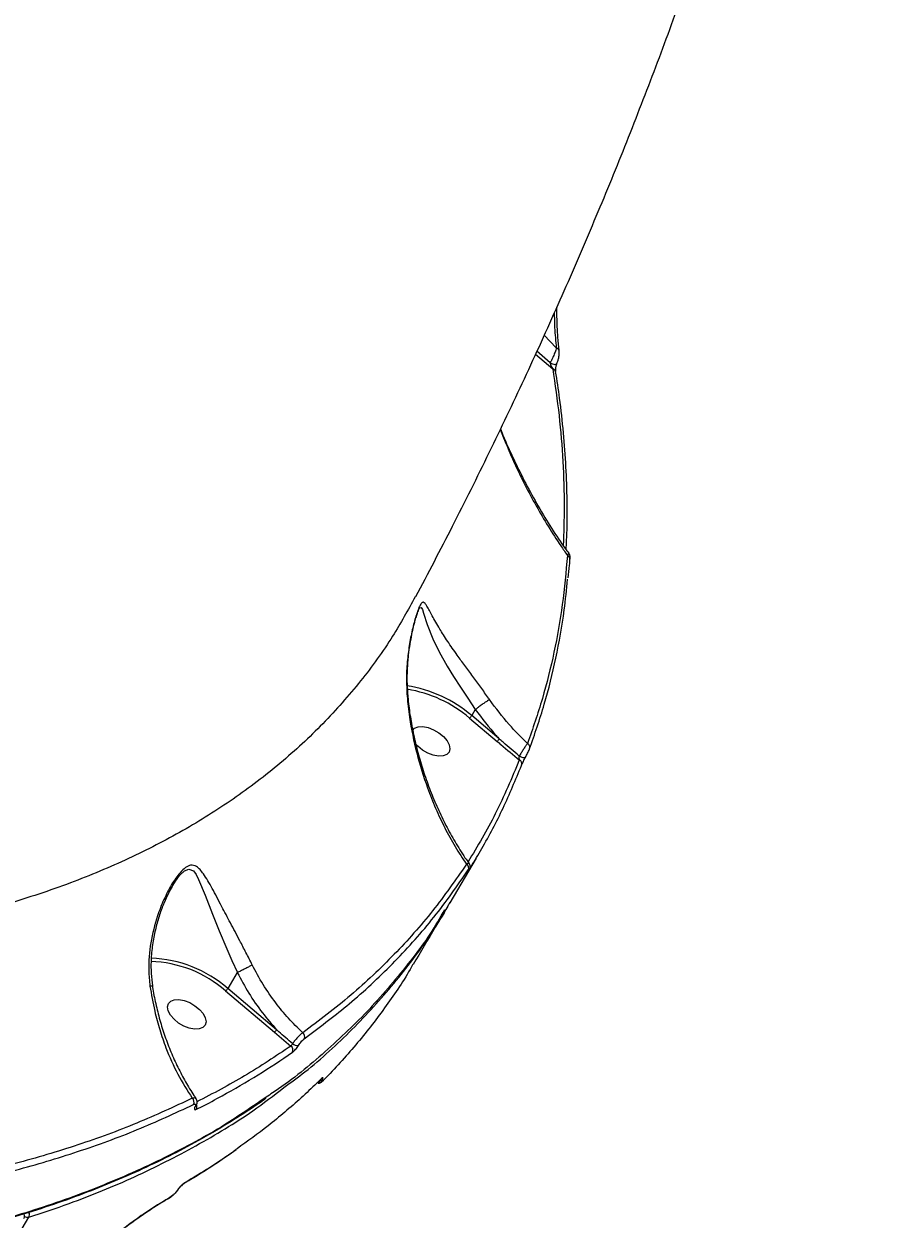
# Model space of a CAD drawing. Header units: millimetres. Extents: x -6028 to 5958, y -6064 to 4137.
# Drawn here: x 2177 to 2359.5, y -1799.5 to -1547.2 of the extents above; entities that cross this region are included whole.
import ezdxf

# ---------------------------------------------------------------- set-up
doc = ezdxf.new("R2010")
doc.units = ezdxf.units.MM
for name, color, linetype in [('DIKOM_ОБЪЕКТ', 7, 'Continuous'), ('DIKOM_РАЗМЕР_ЗОНА', 7, 'Continuous'), ('DIKOM_РАЗМЕР_ОБЪЕКТА', 7, 'Continuous')]:
    doc.layers.add(name, color=color, linetype=linetype)
doc.styles.add('style1', font='arial.ttf', dxfattribs={"width": 0.8})
doc.dimstyles.new('1-50', dxfattribs={"dimtxt": 300, "dimasz": 200, "dimexe": 100, "dimexo": 0, "dimgap": 100, "dimtad": 1, "dimtxsty": 'style1', "dimcen": 200, "dimclrd": 7, "dimclre": 7, "dimclrt": 7, "dimadec": 1, "dimazin": 2, "dimtfac": 1, "dimtmove": 0, "dimatfit": 2, "dimfxl": 0, "dimlwd": 25, "dimlwe": 18, "dimarcsym": 0})

# ---------------------------------------------------------------- blocks, each defined once
blk = doc.blocks.new('*D9')
at = {"layer": 'Defpoints', "color": 0, "transparency": 16777216}
for p in [(-6027.56, 1459.58), (4556.58, 1382.7), (4556.58, -5964.37)]:
    blk.add_point(p, dxfattribs=at)
at = {"layer": 'DIKOM_РАЗМЕР_ЗОНА', "color": 7, "lineweight": 18, "transparency": 16777216}
for p, q in [((-6027.56, 1459.58), (-6027.56, -6064.37)), ((4556.58, 1382.7), (4556.58, -6064.37))]:
    blk.add_line(p, q, dxfattribs=at)
at = {"layer": 'DIKOM_РАЗМЕР_ЗОНА', "color": 7, "lineweight": 25, "transparency": 16777216}
blk.add_line((-5827.56, -5964.37), (4356.58, -5964.37), dxfattribs=at)
at = {"layer": 'DIKOM_РАЗМЕР_ЗОНА', "color": 7, "transparency": 16777216}
for points in [[(-5827.56, -5931.03), (-5827.56, -5997.7), (-6027.56, -5964.37)], [(4356.58, -5931.03), (4356.58, -5997.7), (4556.58, -5964.37)]]:
    blk.add_solid(points, dxfattribs=at)
at = {"layer": 'DIKOM_РАЗМЕР_ЗОНА', "color": 7, "transparency": 16777216, "insert": (157.08, -5711.2), "char_height": 300, "attachment_point": 5, "style": 'style1'}
blk.add_mtext('10600', dxfattribs=at)
blk = doc.blocks.new('*D10')
at = {"layer": 'Defpoints', "color": 0, "transparency": 16777216}
for p in [(1555.59, 4137.49), (5858.35, 4137.49), (1555.59, -4898.38)]:
    blk.add_point(p, dxfattribs=at)
at = {"layer": 'DIKOM_РАЗМЕР_ЗОНА', "color": 7, "lineweight": 18, "transparency": 16777216}
for p, q in [((1555.59, 4137.49), (5958.35, 4137.49)), ((1555.59, -4898.38), (5958.35, -4898.38))]:
    blk.add_line(p, q, dxfattribs=at)
at = {"layer": 'DIKOM_РАЗМЕР_ЗОНА', "color": 7, "lineweight": 25, "transparency": 16777216}
blk.add_line((5858.35, -4698.38), (5858.35, 3937.49), dxfattribs=at)
at = {"layer": 'DIKOM_РАЗМЕР_ЗОНА', "color": 7, "transparency": 16777216}
for points in [[(5825.01, 3937.49), (5891.68, 3937.49), (5858.35, 4137.49)], [(5825.01, -4698.38), (5891.68, -4698.38), (5858.35, -4898.38)]]:
    blk.add_solid(points, dxfattribs=at)
at = {"layer": 'DIKOM_РАЗМЕР_ЗОНА', "color": 7, "transparency": 16777216, "insert": (5605.17, 52.12), "char_height": 300, "attachment_point": 5, "rotation": 90, "style": 'style1'}
blk.add_mtext('9050', dxfattribs=at)
blk = doc.blocks.new('*D11')
at = {"layer": 'Defpoints', "color": 0, "transparency": 16777216}
for p in [(259.43, 2965.58), (1920.55, -3002.33), (4022.59, -3002.33)]:
    blk.add_point(p, dxfattribs=at)
at = {"layer": 'DIKOM_РАЗМЕР_ОБЪЕКТА', "color": 7, "lineweight": 18, "transparency": 16777216}
for p, q in [((259.43, 2965.58), (4122.59, 2965.58)), ((1920.55, -3002.33), (4122.59, -3002.33))]:
    blk.add_line(p, q, dxfattribs=at)
at = {"layer": 'DIKOM_РАЗМЕР_ОБЪЕКТА', "color": 7, "lineweight": 25, "transparency": 16777216}
blk.add_line((4022.59, 2765.58), (4022.59, -2802.33), dxfattribs=at)
at = {"layer": 'DIKOM_РАЗМЕР_ОБЪЕКТА', "color": 7, "transparency": 16777216}
for points in [[(3989.25, 2765.58), (4055.92, 2765.58), (4022.59, 2965.58)], [(3989.25, -2802.33), (4055.92, -2802.33), (4022.59, -3002.33)]]:
    blk.add_solid(points, dxfattribs=at)
at = {"layer": 'DIKOM_РАЗМЕР_ОБЪЕКТА', "color": 7, "transparency": 16777216, "insert": (3769.41, -24.42), "char_height": 300, "attachment_point": 5, "rotation": 90, "style": 'style1'}
blk.add_mtext('6000', dxfattribs=at)
blk = doc.blocks.new('*D12')
at = {"layer": 'Defpoints', "color": 0, "transparency": 16777216}
for p in [(3056.58, 1987.9), (-4027.97, 676.5), (3056.58, -3714.77)]:
    blk.add_point(p, dxfattribs=at)
at = {"layer": 'DIKOM_РАЗМЕР_ОБЪЕКТА', "color": 7, "lineweight": 18, "transparency": 16777216}
for p, q in [((3056.58, 1987.9), (3056.58, -3814.77)), ((-4027.97, 676.5), (-4027.97, -3814.77))]:
    blk.add_line(p, q, dxfattribs=at)
at = {"layer": 'DIKOM_РАЗМЕР_ОБЪЕКТА', "color": 7, "lineweight": 25, "transparency": 16777216}
blk.add_line((-3827.97, -3714.77), (2856.58, -3714.77), dxfattribs=at)
at = {"layer": 'DIKOM_РАЗМЕР_ОБЪЕКТА', "color": 7, "transparency": 16777216}
for points in [[(-3827.97, -3681.44), (-3827.97, -3748.11), (-4027.97, -3714.77)], [(2856.58, -3681.44), (2856.58, -3748.11), (3056.58, -3714.77)]]:
    blk.add_solid(points, dxfattribs=at)
at = {"layer": 'DIKOM_РАЗМЕР_ОБЪЕКТА', "color": 7, "transparency": 16777216, "insert": (20, -3461.6), "char_height": 300, "attachment_point": 5, "style": 'style1'}
blk.add_mtext('7100', dxfattribs=at)

msp = doc.modelspace()

# ---------------------------------------------------------------- linework, layer by layer
at = {"layer": 'DIKOM_ОБЪЕКТ', "color": 7, "linetype": 'Continuous', "lineweight": 15}
for p, q in [((2289.43, -1615.592), (2286.847, -1612.872)), ((2285.009, -1616.912), (2288.685, -1619.994)), ((2288.144, -1618.71), (2285.305, -1616.261)), ((2260.445, -1670.68), (2260.487, -1670.603)), ((2272.327, -1691.925), (2271.563, -1693.203)), ((2272.33, -1691.922), (2272.327, -1691.925)), ((2271.09, -1693.714), (2276.923, -1698.641)), ((2277.395, -1698.13), (2271.563, -1693.203)), ((2272.496, -1723.269), (2266.962, -1732.706)), ((2222.088, -1747.439), (2220.067, -1750.819)), ((2230.391, -1759.539), (2220.067, -1750.819)), ((2219.595, -1751.33), (2229.919, -1760.05)), ((2229.919, -1760.05), (2233.39, -1762.955)), ((2236.226, -1761.427), (2237.393, -1760.514)), ((2239.545, -1770.248), (2239.579, -1770.25)), ((2213.319, -1775.631), (2213.328, -1775.615)), ((2209.502, -1793.304), (2209.593, -1793.233)), ((2207.585, -1795.175), (2207.516, -1795.21)), ((2208.112, -1794.745), (2207.823, -1794.934)), ((2207.973, -1794.92), (2207.961, -1794.93))]:
    msp.add_line(p, q, dxfattribs=at)
at = {"layer": 'DIKOM_ОБЪЕКТ', "color": 7, "linetype": 'Continuous', "lineweight": 15, "flags": 128}
for points in [[(2289.943, -1616.088), (2289.945, -1616.101), (2289.952, -1616.148)], [(2288.144, -1618.71), (2288.388, -1618.847), (2288.649, -1618.956), (2288.905, -1619.028), (2289.135, -1619.058), (2289.322, -1619.043), (2289.45, -1618.985), (2289.498, -1618.922)], [(2292.299, -1660.19), (2292.3, -1660.173), (2292.301, -1660.143)], [(2260.487, -1670.603), (2260.585, -1670.424), (2260.914, -1670.368), (2261.15, -1670.819), (2261.384, -1671.555), (2262.146, -1673.95), (2263.339, -1677.001), (2264.664, -1679.737), (2266.364, -1682.776), (2267.697, -1684.942), (2269.177, -1687.222), (2270.733, -1689.545), (2272.329, -1691.921), (2272.33, -1691.922), (2272.33, -1691.922)], [(2259.051, -1696.345), (2259.516, -1695.871), (2260.283, -1695.577), (2261.263, -1695.532), (2262.376, -1695.74), (2263.533, -1696.184), (2264.64, -1696.828), (2265.607, -1697.62), (2266.356, -1698.496), (2266.826, -1699.385), (2266.979, -1700.214), (2266.802, -1700.917), (2266.311, -1701.437), (2265.544, -1701.731), (2264.564, -1701.776), (2263.451, -1701.568), (2262.294, -1701.125), (2261.187, -1700.48), (2260.22, -1699.688), (2259.708, -1699.129)], [(2282.917, -1702.006), (2282.862, -1702.085), (2282.758, -1702.132), (2282.611, -1702.145), (2282.43, -1702.122), (2282.225, -1702.067), (2282.009, -1701.98), (2281.794, -1701.868), (2281.593, -1701.738)], [(2208.488, -1729.035), (2209.054, -1728.122), (2209.896, -1726.99), (2210.923, -1725.982), (2211.833, -1725.589), (2212.816, -1725.995), (2213.408, -1726.776), (2213.929, -1727.789), (2215.294, -1731.123), (2216.824, -1735.123), (2218.25, -1738.623), (2219.873, -1742.414), (2220.964, -1744.886), (2222.092, -1747.433), (2222.092, -1747.435), (2222.092, -1747.435)], [(2207.506, -1755.539), (2207.353, -1754.71), (2207.529, -1754.007), (2208.021, -1753.487), (2208.788, -1753.193), (2209.767, -1753.148), (2210.881, -1753.356), (2212.038, -1753.8), (2213.145, -1754.444), (2214.112, -1755.236), (2214.86, -1756.112), (2215.33, -1757), (2215.483, -1757.83), (2215.307, -1758.533), (2214.815, -1759.053), (2214.049, -1759.347), (2213.069, -1759.392), (2211.955, -1759.184), (2210.798, -1758.74), (2209.691, -1758.096), (2208.724, -1757.304), (2207.976, -1756.428), (2207.506, -1755.539)], [(2208.112, -1794.745), (2208.031, -1794.866), (2207.973, -1794.92)], [(2041.296, -2037.735), (2046.648, -2028.072), (2053.828, -2015.148), (2061.005, -2002.274), (2068.175, -1989.458), (2075.333, -1976.71), (2082.473, -1964.038), (2089.593, -1951.45), (2096.686, -1938.953), (2103.748, -1926.558), (2110.774, -1914.27), (2117.761, -1902.099), (2124.702, -1890.053), (2131.595, -1878.139), (2138.433, -1866.366), (2145.214, -1854.74), (2151.932, -1843.27), (2158.583, -1831.963), (2165.162, -1820.826), (2171.665, -1809.867), (2178.089, -1799.093)]]:
    msp.add_lwpolyline(points, dxfattribs=at)
at = {"layer": 'DIKOM_ОБЪЕКТ', "color": 7, "linetype": 'Continuous', "lineweight": 15}
for centre, radius, start, end in [((2289.26, -1616.282), 0.71, 15.81151, 76.10327), ((2288.527, -1620.711), 0.734, 13.39733, 77.59171), ((2291.477, -1660.177), 0.825, 2.36249, 69.22448), ((2253.917, -1713.625), 26.989, 49.17153, 81.53821), ((2253.753, -1714.003), 26.687, 49.48385, 80.93505), ((2270.132, -1692.354), 1.664, 305.18789, 329.3286), ((2275.964, -1697.281), 1.664, 305.18789, 329.3286), ((2282.992, -1699.861), 0.862, 334.86649, 65.26829), ((2281.276, -1703.379), 0.875, 335.0815, 67.34856), ((2269.995, -1725.398), 0.937, 335.23976, 60.48397), ((2203.242, -1769.773), 24.649, 48.4368, 88.64006), ((2203.096, -1770.081), 25.672, 48.61744, 88.2184), ((2218.636, -1749.97), 1.664, 305.18789, 329.3286), ((2228.96, -1758.691), 1.664, 305.18789, 329.3286), ((2235.262, -1760.977), 1.064, 334.96662, 51.88261), ((2232.756, -1763.824), 1.074, 335.01935, 53.89152), ((2234.771, -1761.465), 1.407, 224.47487, 278.45914), ((2239.59, -1769.606), 0.644, 268.99647, 314.30274), ((2211.821, -1774.819), 1.132, 334.49201, 47.19763), ((2212.916, -1775.414), 0.459, 300.63674, 331.69927), ((2212.516, -1775.836), 1.057, 333.08583, 27.94614), ((2210.494, -1791.442), 0.661, 299.34464, 330.18915), ((2207.247, -1794.606), 0.663, 300.66398, 330.30336), ((2176.179, -1798.823), 1, 329.13616, 24.99982), ((2177.863, -1797.874), 1.241, 236.39625, 280.5143), ((2177.069, -1798.563), 1.149, 332.51805, 25.30798)]:
    msp.add_arc(centre, radius, start, end, dxfattribs=at)
for points, knots in [([(2363.967, -1323.464), (2363.601, -1327.631), (2362.766, -1337.127), (2361.091, -1351.941), (2359.008, -1367.918), (2356.599, -1383.905), (2353.877, -1399.899), (2350.838, -1415.896), (2347.483, -1431.892), (2343.812, -1447.883), (2339.825, -1463.864), (2335.522, -1479.831), (2330.903, -1495.78), (2325.969, -1511.707), (2320.72, -1527.608), (2315.158, -1543.476), (2309.281, -1559.309), (2303.093, -1575.101), (2296.593, -1590.848), (2289.783, -1606.544), (2282.666, -1622.186), (2275.235, -1637.765), (2267.612, -1653.108), (2262.318, -1663.199), (2259.714, -1668.161)], [0, 0, 0, 0, 0.0350079, 0.0797664, 0.1246396, 0.1696313, 0.2147444, 0.2599818, 0.3053464, 0.3508405, 0.3964659, 0.4422239, 0.4881156, 0.5341422, 0.5803036, 0.6265995, 0.6730294, 0.7195925, 0.766287, 0.8131107, 0.860062, 0.9071377, 0.9543347, 1, 1, 1, 1]), ([(2289.474, -1606.972), (2289.479, -1607.861), (2289.492, -1609.858), (2289.642, -1612.736), (2289.799, -1614.891), (2289.936, -1615.934), (2289.955, -1616.087)], [0, 0, 0, 0, 0.269875, 0.6060915, 0.9425048, 1, 1, 1, 1]), ([(2288.994, -1608.156), (2289.012, -1609.204), (2289.058, -1611.87), (2289.289, -1614.186), (2289.43, -1615.592)], [0, 0, 0, 0, 0.392809, 1, 1, 1, 1]), ([(2289.43, -1615.592), (2289.352, -1615.877), (2289.208, -1616.4), (2288.841, -1617.306), (2288.484, -1618.083), (2288.26, -1618.497), (2288.144, -1618.71)], [0, 0, 0, 0, 0.3312307, 0.6077851, 0.798301, 1, 1, 1, 1]), ([(2289.932, -1616.15), (2289.952, -1616.313), (2290, -1616.721), (2289.953, -1617.344), (2289.846, -1617.794), (2289.811, -1617.945)], [0, 0, 0, 0, 0.3071108, 0.7681265, 1, 1, 1, 1]), ([(2288.144, -1618.71), (2288.141, -1618.746), (2288.135, -1618.807), (2288.155, -1618.948), (2288.219, -1619.178), (2288.379, -1619.527), (2288.55, -1619.807), (2288.666, -1619.967), (2288.685, -1619.994)], [0, 0, 0, 0, 0.072625, 0.1228276, 0.2788869, 0.5490081, 0.9246278, 1, 1, 1, 1]), ([(2289.497, -1618.929), (2289.488, -1618.948), (2289.457, -1619.012), (2289.397, -1619.175), (2289.324, -1619.423), (2289.258, -1619.755), (2289.218, -1620.135), (2289.224, -1620.433), (2289.241, -1620.52), (2289.245, -1620.542)], [0, 0, 0, 0, 0.0381589, 0.1309459, 0.2533926, 0.4156371, 0.6349491, 0.9111413, 1, 1, 1, 1]), ([(2289.811, -1617.945), (2289.789, -1618.056), (2289.724, -1618.394), (2289.586, -1618.708), (2289.493, -1618.919)], [0, 0, 0, 0, 0.3273218, 1, 1, 1, 1]), ([(2288.685, -1619.994), (2289.16, -1623.291), (2290.109, -1629.885), (2290.87, -1639.581), (2291.187, -1648.746), (2290.973, -1654.576), (2290.873, -1657.298)], [0, 0, 0, 0, 0.2573175, 0.5146374, 0.7733717, 1, 1, 1, 1]), ([(2289.213, -1620.546), (2289.506, -1622.43), (2290.184, -1626.79), (2290.909, -1633.516), (2291.447, -1640.726), (2291.672, -1647.811), (2291.672, -1653.593), (2291.49, -1656.973), (2291.431, -1658.07)], [0, 0, 0, 0, 0.1457213, 0.3372965, 0.5282814, 0.7184894, 0.9086711, 1, 1, 1, 1]), ([(2277.571, -1632.757), (2278.534, -1635.147), (2280.808, -1640.793), (2285.109, -1649.021), (2288.986, -1655.399), (2291.296, -1658.724), (2291.77, -1659.406)], [0, 0, 0, 0, 0.2455442, 0.5800861, 0.9138612, 1, 1, 1, 1]), ([(2277.621, -1632.652), (2277.715, -1632.894), (2278.455, -1634.79), (2280.026, -1638.257), (2282.36, -1643.078), (2284.93, -1647.865), (2287.688, -1652.515), (2290.066, -1656.219), (2291.561, -1658.259), (2292.037, -1658.909)], [0, 0, 0, 0, 0.0248356, 0.1947377, 0.3695708, 0.5498597, 0.7345195, 0.9154803, 1, 1, 1, 1]), ([(2291.77, -1659.406), (2291.457, -1662.875), (2290.831, -1669.813), (2289.021, -1679.869), (2286.624, -1689.678), (2284.444, -1695.944), (2283.353, -1699.077)], [0, 0, 0, 0, 0.2490964, 0.4981941, 0.7490973, 1, 1, 1, 1]), ([(2292.027, -1658.916), (2292.031, -1658.912), (2292.053, -1658.893), (2291.939, -1659.104), (2291.804, -1659.345), (2291.77, -1659.406)], [0, 0, 0, 0, 0.1786582, 0.7916662, 1, 1, 1, 1]), ([(2292.233, -1660.151), (2292.21, -1660.591), (2292.14, -1661.94), (2291.986, -1663.255), (2291.883, -1664.141)], [0, 0, 0, 0, 0.3263832, 1, 1, 1, 1]), ([(2292.04, -1658.907), (2292.074, -1658.951), (2292.176, -1659.087), (2292.26, -1659.363), (2292.323, -1659.726), (2292.299, -1660.018), (2292.285, -1660.187)], [0, 0, 0, 0, 0.1017108, 0.3116302, 0.6028969, 1, 1, 1, 1]), ([(2283.773, -1700.227), (2284.86, -1697.11), (2287.032, -1690.876), (2289.424, -1681.066), (2291.062, -1672.26), (2291.593, -1666.588), (2291.796, -1664.413)], [0, 0, 0, 0, 0.2752016, 0.5504024, 0.8275997, 1, 1, 1, 1]), ([(2259.643, -1668.123), (2258.107, -1670.927), (2254.714, -1677.118), (2248.196, -1686.06), (2240.31, -1695.029), (2231.313, -1703.356), (2221.439, -1710.882), (2210.733, -1717.594), (2199.269, -1723.504), (2186.861, -1728.705), (2173.515, -1733.148), (2159.254, -1736.8), (2144.385, -1739.58), (2128.972, -1741.499), (2113.089, -1742.585), (2096.487, -1742.853), (2079.196, -1742.267), (2061.259, -1740.81), (2043.055, -1738.509), (2024.654, -1735.392), (2006.123, -1731.499), (1987.179, -1726.771), (1967.872, -1721.187), (1948.261, -1714.749), (1930.141, -1708.085), (1913.565, -1701.454), (1903.575, -1697.081), (1898.575, -1694.892)], [0, 0, 0, 0, 0.0333563, 0.0736628, 0.1151389, 0.1566488, 0.198125, 0.2384608, 0.2788275, 0.3191634, 0.3606675, 0.4022054, 0.4437096, 0.4841119, 0.5245448, 0.564947, 0.6065174, 0.6481212, 0.6896917, 0.7301945, 0.7707286, 0.8112318, 0.8529031, 0.894608, 0.9362794, 0.9681098, 1, 1, 1, 1]), ([(2275.342, -1689.828), (2275.273, -1689.731), (2274.656, -1688.852), (2273.458, -1687.194), (2271.741, -1684.873), (2270.07, -1682.612), (2268.241, -1680.091), (2266.43, -1677.463), (2264.619, -1674.634), (2263.17, -1672.028), (2262.28, -1670.341), (2261.74, -1669.495), (2261.361, -1669.194), (2260.959, -1669.375), (2260.452, -1670.307), (2259.809, -1672.07), (2259.08, -1674.719), (2258.422, -1677.962), (2257.957, -1681.492), (2257.726, -1685.212), (2257.863, -1687.786), (2257.931, -1689.074)], [0, 0, 0, 0, 0.0056318, 0.0508138, 0.0960151, 0.1438718, 0.1917658, 0.2633153, 0.3349762, 0.4270903, 0.519182, 0.5590184, 0.5987821, 0.6438182, 0.6799261, 0.7160678, 0.7691201, 0.8237182, 0.8784537, 0.9392274, 1, 1, 1, 1]), ([(2260.463, -1670.59), (2260.465, -1670.588), (2260.469, -1670.581), (2260.34, -1670.828), (2260.144, -1671.312), (2259.876, -1672.09), (2259.639, -1672.864), (2259.502, -1673.404), (2259.464, -1673.554)], [0, 0, 0, 0, 0.0796588, 0.2483572, 0.4402463, 0.6587792, 0.9051522, 1, 1, 1, 1]), ([(2259.464, -1673.554), (2259.387, -1673.842), (2259.178, -1674.635), (2258.847, -1676.155), (2258.472, -1678.169), (2258.131, -1680.661), (2257.911, -1683.592), (2257.862, -1686.469), (2258.024, -1688.306), (2258.089, -1689.041)], [0, 0, 0, 0, 0.0637124, 0.1751902, 0.3057772, 0.459592, 0.6534665, 0.8614671, 1, 1, 1, 1]), ([(2257.931, -1689.074), (2257.947, -1689.071), (2258.034, -1689.056), (2258.04, -1689.049), (2258.044, -1689.042)], [0, 0, 0, 0, 0.1776652, 1, 1, 1, 1]), ([(2257.931, -1689.074), (2258.086, -1690.566), (2258.507, -1694.633), (2259.872, -1701.199), (2261.838, -1707.589), (2263.91, -1712.799), (2265.86, -1716.938), (2268.024, -1720.908), (2269.646, -1723.358), (2270.456, -1724.583)], [0, 0, 0, 0, 0.1128005, 0.3073779, 0.5062348, 0.6280322, 0.7498316, 0.8749134, 1, 1, 1, 1]), ([(2258.084, -1689.039), (2258.115, -1689.441), (2258.239, -1691.08), (2258.67, -1693.974), (2259.378, -1697.726), (2260.313, -1701.513), (2261.457, -1705.31), (2262.81, -1709.085), (2264.365, -1712.799), (2266.11, -1716.424), (2268.042, -1719.903), (2269.686, -1722.58), (2270.728, -1724.008), (2271.021, -1724.41)], [0, 0, 0, 0, 0.0304635, 0.1241816, 0.22047, 0.3194467, 0.4210745, 0.5251203, 0.6311432, 0.738646, 0.8477351, 0.9571493, 1, 1, 1, 1]), ([(2275.342, -1689.828), (2275.322, -1689.84), (2275.195, -1689.912), (2274.87, -1690.111), (2274.286, -1690.497), (2273.6, -1690.974), (2272.906, -1691.478), (2272.522, -1691.774), (2272.33, -1691.922)], [0, 0, 0, 0, 0.0319533, 0.2048561, 0.4036413, 0.6024278, 0.8012039, 1, 1, 1, 1]), ([(2283.353, -1699.077), (2282.028, -1697.782), (2279.131, -1694.95), (2276.674, -1691.63), (2275.342, -1689.828)], [0, 0, 0, 0, 0.45746199, 1, 1, 1, 1]), ([(2272.327, -1691.925), (2273.751, -1693.805), (2275.371, -1695.944), (2277.176, -1697.893), (2277.395, -1698.13)], [0, 0, 0, 0, 0.8785805, 1, 1, 1, 1]), ([(2276.923, -1698.641), (2277.197, -1698.871), (2278.756, -1700.184), (2280.322, -1701.493), (2281.613, -1702.571)], [0, 0, 0, 0, 0.1757435, 1, 1, 1, 1]), ([(2281.593, -1701.738), (2280.46, -1700.776), (2279.054, -1699.582), (2277.665, -1698.366), (2277.395, -1698.13)], [0, 0, 0, 0, 0.8058692, 1, 1, 1, 1]), ([(2283.353, -1699.077), (2283.323, -1699.118), (2283.193, -1699.296), (2282.9, -1699.716), (2282.461, -1700.371), (2282.006, -1701.075), (2281.731, -1701.516), (2281.593, -1701.738)], [0, 0, 0, 0, 0.0735213, 0.3198157, 0.5507569, 0.7734156, 1, 1, 1, 1]), ([(2282.917, -1702.006), (2282.993, -1701.865), (2283.145, -1701.585), (2283.377, -1701.125), (2283.585, -1700.684), (2283.711, -1700.389), (2283.762, -1700.257), (2283.773, -1700.227)], [0, 0, 0, 0, 0.2210928, 0.4418637, 0.6745033, 0.9251132, 1, 1, 1, 1]), ([(2281.613, -1702.571), (2280.015, -1706.417), (2276.915, -1713.878), (2272.79, -1720.755), (2270.79, -1724.089)], [0, 0, 0, 0, 0.5153525, 1, 1, 1, 1]), ([(2281.593, -1701.738), (2281.579, -1701.785), (2281.562, -1701.84), (2281.542, -1701.963), (2281.532, -1702.114), (2281.548, -1702.323), (2281.58, -1702.475), (2281.607, -1702.553), (2281.613, -1702.571)], [0, 0, 0, 0, 0.1599157, 0.1864064, 0.3963362, 0.6399605, 0.9172716, 1, 1, 1, 1]), ([(2282.069, -1703.748), (2282.081, -1703.719), (2282.131, -1703.591), (2282.256, -1703.306), (2282.462, -1702.874), (2282.69, -1702.421), (2282.841, -1702.144), (2282.917, -1702.006)], [0, 0, 0, 0, 0.0733394, 0.3225151, 0.5550395, 0.7773731, 1, 1, 1, 1]), ([(2270.837, -1725.992), (2271.033, -1725.682), (2272.01, -1724.134), (2274.604, -1719.789), (2278.335, -1712.781), (2280.824, -1706.76), (2282.069, -1703.748)], [0, 0, 0, 0, 0.0441433, 0.2207206, 0.6100158, 1, 1, 1, 1]), ([(2225.239, -1745.825), (2224.8, -1744.956), (2223.92, -1743.218), (2222.343, -1740.217), (2220.601, -1736.913), (2218.62, -1733.176), (2216.765, -1729.587), (2215.319, -1727.098), (2214.238, -1725.68), (2213.386, -1724.926), (2212.394, -1724.64), (2211.164, -1725.192), (2209.751, -1726.545), (2208.133, -1728.896), (2206.53, -1732.021), (2204.94, -1736.12), (2203.693, -1741.118), (2203.239, -1746.15), (2203.541, -1749.2), (2203.649, -1750.288)], [0, 0, 0, 0, 0.0447779, 0.0895842, 0.1609601, 0.2324499, 0.3238548, 0.41521, 0.4505987, 0.485928, 0.5329401, 0.566422, 0.5998004, 0.6530915, 0.7108117, 0.7686687, 0.8592873, 0.9497912, 1, 1, 1, 1]), ([(2270.456, -1724.583), (2268.144, -1727.903), (2263.519, -1734.543), (2255.302, -1743.727), (2246.229, -1752.37), (2239.356, -1757.55), (2235.919, -1760.14)], [0, 0, 0, 0, 0.2485948, 0.4971902, 0.7485948, 1, 1, 1, 1]), ([(2270.982, -1724.441), (2270.957, -1724.409), (2270.893, -1724.33), (2270.661, -1724.444), (2270.485, -1724.564), (2270.456, -1724.583)], [0, 0, 0, 0, 0.3506557, 0.8945646, 1, 1, 1, 1]), ([(2270.846, -1725.79), (2270.912, -1725.69), (2271.03, -1725.514), (2271.059, -1725.495), (2271.004, -1725.61), (2270.898, -1725.798), (2270.845, -1725.892)], [0, 0, 0, 0, 0.3292142, 0.5797635, 0.7885838, 1, 1, 1, 1]), ([(2271.007, -1724.431), (2271.052, -1724.502), (2271.14, -1724.644), (2271.19, -1724.878), (2271.191, -1725.086), (2271.161, -1725.248), (2271.125, -1725.358), (2271.094, -1725.431), (2271.049, -1725.525), (2270.99, -1725.639), (2270.893, -1725.808), (2270.848, -1725.886)], [0, 0, 0, 0, 0.123896, 0.2452538, 0.3481247, 0.4324886, 0.494378, 0.5463952, 0.6181237, 0.8242644, 1, 1, 1, 1]), ([(2237.393, -1760.514), (2240.401, -1758.244), (2246.812, -1753.405), (2255.522, -1745.109), (2263.811, -1735.885), (2268.501, -1729.155), (2270.846, -1725.79)], [0, 0, 0, 0, 0.2262057, 0.4822078, 0.7411037, 1, 1, 1, 1]), ([(2270.845, -1725.892), (2270.789, -1725.991), (2270.679, -1726.186), (2270.623, -1726.303), (2270.657, -1726.27), (2270.755, -1726.121), (2270.829, -1726.005), (2270.837, -1725.992)], [0, 0, 0, 0, 0.2147772, 0.4259208, 0.6817167, 0.9641588, 1, 1, 1, 1]), ([(2270.827, -1725.926), (2270.802, -1725.97), (2270.739, -1726.08), (2270.7, -1726.156), (2270.699, -1726.158), (2270.698, -1726.158)], [0, 0, 0, 0, 0.3217164, 0.8110445, 1, 1, 1, 1]), ([(2228.114, -1774.02), (2227.955, -1774.136), (2226.003, -1775.566), (2222.034, -1778.129), (2216.191, -1781.688), (2210.088, -1785.028), (2203.755, -1788.176), (2197.183, -1791.125), (2190.37, -1793.879), (2183.313, -1796.435), (2176.027, -1798.791), (2168.543, -1800.934), (2160.886, -1802.856), (2153.069, -1804.554), (2145.085, -1806.032), (2136.934, -1807.29), (2128.617, -1808.329), (2120.132, -1809.148), (2111.481, -1809.748), (2102.664, -1810.129), (2093.68, -1810.29), (2084.529, -1810.23), (2075.22, -1809.95), (2065.779, -1809.452), (2056.236, -1808.735), (2046.609, -1807.801), (2036.902, -1806.651), (2027.114, -1805.285), (2017.246, -1803.704), (2007.297, -1801.907), (1997.268, -1799.896), (1987.159, -1797.67), (1976.969, -1795.228), (1966.7, -1792.571), (1956.354, -1789.7), (1945.958, -1786.621), (1935.542, -1783.343), (1925.135, -1779.875), (1914.744, -1776.22), (1904.369, -1772.377), (1894.007, -1768.348), (1883.66, -1764.132), (1873.327, -1759.729), (1863.009, -1755.139), (1852.706, -1750.363), (1842.419, -1745.402), (1832.15, -1740.249), (1822.599, -1735.295), (1816.504, -1731.985), (1813.8, -1730.516)], [0, 0, 0, 0, 0.0019166, 0.0235524, 0.0451758, 0.0668099, 0.0884726, 0.1101882, 0.1319808, 0.1538749, 0.1758879, 0.1979014, 0.2197658, 0.2415625, 0.2633088, 0.2850218, 0.3067191, 0.3284179, 0.3501317, 0.3718762, 0.3936684, 0.4155258, 0.4374661, 0.4594354, 0.4813335, 0.5031573, 0.5249234, 0.5466501, 0.5683541, 0.5900532, 0.6117629, 0.6334967, 0.6552721, 0.6771064, 0.6990175, 0.7209868, 0.7429122, 0.7647512, 0.7865284, 0.8082609, 0.8299659, 0.8516611, 0.8733632, 0.8950844, 0.9168418, 0.9386522, 0.960534, 0.9824913, 1, 1, 1, 1]), ([(2228.2, -1773.727), (2225.315, -1775.718), (2218.582, -1780.364), (2206.811, -1786.686), (2193.118, -1792.808), (2178.771, -1797.9), (2163.917, -1802.038), (2148.655, -1805.272), (2132.561, -1807.71), (2115.654, -1809.308), (2097.97, -1810.045), (2079.649, -1809.903), (2060.735, -1808.864), (2041.285, -1806.929), (2021.23, -1804.08), (2000.614, -1800.287), (1979.498, -1795.541), (1958.345, -1789.946), (1937.23, -1783.541), (1916.223, -1776.383), (1894.983, -1768.353), (1873.572, -1759.447), (1852.071, -1749.66), (1832.199, -1739.887), (1819.618, -1733.14), (1814.054, -1730.156)], [0, 0, 0, 0, 0.0339695, 0.0792695, 0.1246064, 0.1699065, 0.2123428, 0.2548095, 0.2972457, 0.3408236, 0.384434, 0.4280115, 0.4720332, 0.5160886, 0.5601099, 0.60541, 0.6507469, 0.6960472, 0.7400687, 0.7841239, 0.8281457, 0.8734456, 0.9187826, 0.9640828, 1, 1, 1, 1]), ([(2208.485, -1729.033), (2208.435, -1729.113), (2208.1, -1729.642), (2207.459, -1730.879), (2206.544, -1732.848), (2205.632, -1735.292), (2204.82, -1738.112), (2204.192, -1741.193), (2203.865, -1744.397), (2203.829, -1747.455), (2204.069, -1749.39), (2204.179, -1750.272)], [0, 0, 0, 0, 0.01406786, 0.09356172, 0.19461167, 0.31694163, 0.4488976, 0.59139537, 0.73979391, 0.88135838, 1, 1, 1, 1]), ([(2266.928, -1732.687), (2266.796, -1732.934), (2264.597, -1737.054), (2259.236, -1744.397), (2250.89, -1754.542), (2241.323, -1763.697), (2233.776, -1770.07), (2229.073, -1773.154), (2228.2, -1773.727)], [0, 0, 0, 0, 0.0150818, 0.2516352, 0.4879965, 0.7176861, 0.9475524, 1, 1, 1, 1]), ([(2231.931, -1771.715), (2233.421, -1770.63), (2238.613, -1766.851), (2246.432, -1759.57), (2255.281, -1749.869), (2261.758, -1741.365), (2264.896, -1735.878), (2265.893, -1734.135)], [0, 0, 0, 0, 0.1043053, 0.363338, 0.6215562, 0.8797745, 1, 1, 1, 1]), ([(2266.055, -1734.231), (2265.327, -1735.449), (2263.061, -1739.24), (2260.765, -1743.098), (2259.206, -1745.716)], [0, 0, 0, 0, 0.3212198, 1, 1, 1, 1]), ([(2225.239, -1745.825), (2225.216, -1745.839), (2225.112, -1745.901), (2224.817, -1746.071), (2224.265, -1746.37), (2223.523, -1746.752), (2222.753, -1747.131), (2222.313, -1747.333), (2222.092, -1747.435)], [0, 0, 0, 0, 0.0350446, 0.1552523, 0.3664377, 0.5776367, 0.7888237, 1, 1, 1, 1]), ([(2235.919, -1760.14), (2235.881, -1760.104), (2234.837, -1759.138), (2232.847, -1757.122), (2230.071, -1753.764), (2227.459, -1750.008), (2225.983, -1747.226), (2225.239, -1745.825)], [0, 0, 0, 0, 0.0089082, 0.2417925, 0.4772778, 0.7368292, 1, 1, 1, 1]), ([(2259.168, -1745.694), (2258.965, -1746.061), (2257.191, -1749.275), (2253.207, -1754.985), (2247.232, -1762.813), (2242.667, -1767.663), (2240.384, -1770.088)], [0, 0, 0, 0, 0.04096913, 0.3591124, 0.6795561, 1, 1, 1, 1]), ([(2222.092, -1747.435), (2222.091, -1747.435), (2222.09, -1747.437), (2222.088, -1747.438), (2222.088, -1747.439)], [0, 0, 0, 0, 0.671392, 1, 1, 1, 1]), ([(2222.088, -1747.439), (2222.87, -1748.902), (2224.445, -1751.85), (2227.247, -1755.913), (2229.366, -1758.356), (2230.391, -1759.539)], [0, 0, 0, 0, 0.3372119, 0.679129, 1, 1, 1, 1]), ([(2203.649, -1750.288), (2203.666, -1750.286), (2203.84, -1750.27), (2204.08, -1750.255), (2204.103, -1750.272), (2204.113, -1750.28)], [0, 0, 0, 0, 0.0580694, 0.5825535, 1, 1, 1, 1]), ([(2203.649, -1750.288), (2203.95, -1752.063), (2204.482, -1755.189), (2205.674, -1759.528), (2207.227, -1764.03), (2209.434, -1769.025), (2211.531, -1772.321), (2212.591, -1773.988)], [0, 0, 0, 0, 0.202266, 0.3564062, 0.5119948, 0.7532531, 1, 1, 1, 1]), ([(2204.172, -1750.271), (2204.203, -1750.498), (2204.394, -1751.903), (2204.944, -1754.462), (2205.83, -1757.928), (2206.935, -1761.335), (2208.23, -1764.654), (2209.705, -1767.857), (2211.362, -1770.879), (2212.602, -1772.936), (2213.323, -1773.91), (2213.396, -1774.01)], [0, 0, 0, 0, 0.0255069, 0.1582178, 0.2927532, 0.4289847, 0.5666608, 0.7054137, 0.8447458, 0.984079, 1, 1, 1, 1]), ([(2233.767, -1762.451), (2232.789, -1761.617), (2231.658, -1760.653), (2230.542, -1759.672), (2230.391, -1759.539)], [0, 0, 0, 0, 0.8649212, 1, 1, 1, 1]), ([(2235.919, -1760.14), (2235.891, -1760.159), (2235.722, -1760.273), (2235.353, -1760.581), (2234.796, -1761.143), (2234.232, -1761.799), (2233.922, -1762.234), (2233.767, -1762.451)], [0, 0, 0, 0, 0.0479903, 0.2861508, 0.5242715, 0.7620801, 1, 1, 1, 1]), ([(2233.39, -1762.955), (2230.195, -1765.099), (2223.914, -1769.314), (2216.961, -1772.963), (2213.546, -1774.755)], [0, 0, 0, 0, 0.5086943, 1, 1, 1, 1]), ([(2233.767, -1762.451), (2233.739, -1762.497), (2233.683, -1762.589), (2233.584, -1762.73), (2233.487, -1762.854), (2233.423, -1762.924), (2233.395, -1762.951), (2233.39, -1762.955)], [0, 0, 0, 0, 0.2369134, 0.4743867, 0.7125686, 0.951016, 1, 1, 1, 1]), ([(2233.73, -1764.277), (2233.747, -1764.265), (2233.847, -1764.194), (2234.062, -1764.004), (2234.385, -1763.659), (2234.71, -1763.256), (2234.889, -1762.99), (2234.978, -1762.857)], [0, 0, 0, 0, 0.0489309, 0.2871135, 0.5249816, 0.7625495, 1, 1, 1, 1]), ([(2234.978, -1762.857), (2235.068, -1762.723), (2235.248, -1762.456), (2235.575, -1762.052), (2235.897, -1761.703), (2236.112, -1761.511), (2236.21, -1761.439), (2236.226, -1761.427)], [0, 0, 0, 0, 0.2377099, 0.475505, 0.713714, 0.9519984, 1, 1, 1, 1]), ([(2213.458, -1776.314), (2213.823, -1776.129), (2215.65, -1775.207), (2220.078, -1772.856), (2226.57, -1769.107), (2231.343, -1765.888), (2233.73, -1764.277)], [0, 0, 0, 0, 0.0507701, 0.2538549, 0.626699, 1, 1, 1, 1]), ([(2239.658, -1770.035), (2239.389, -1770.296), (2238.048, -1771.605), (2234.461, -1774.94), (2228.963, -1779.642), (2224.237, -1783.061), (2222.027, -1784.659)], [0, 0, 0, 0, 0.0499056, 0.2495377, 0.6491459, 1, 1, 1, 1]), ([(2240.285, -1770.215), (2240.244, -1770.257), (2240.104, -1770.402), (2239.917, -1770.567), (2239.675, -1770.731), (2239.407, -1770.85), (2239.218, -1770.858), (2239.134, -1770.862)], [0, 0, 0, 0, 0.13831768, 0.4728743, 0.70237191, 0.86741862, 1, 1, 1, 1]), ([(2239.579, -1770.25), (2239.548, -1770.303), (2239.446, -1770.477), (2239.291, -1770.714), (2239.168, -1770.867), (2239.144, -1770.85), (2239.137, -1770.844)], [0, 0, 0, 0, 0.13680266, 0.44334435, 0.83262983, 1, 1, 1, 1]), ([(2239.752, -1769.992), (2239.754, -1769.991), (2239.761, -1769.986), (2239.694, -1770.036), (2239.602, -1770.12), (2239.519, -1770.204), (2239.507, -1770.217)], [0, 0, 0, 0, 0.0628413, 0.3834052, 0.9081353, 1, 1, 1, 1]), ([(2240.04, -1770.067), (2240.059, -1770.032), (2240.12, -1769.919), (2240.185, -1769.763), (2240.185, -1769.657), (2240.052, -1769.675), (2239.814, -1769.892), (2239.658, -1770.035)], [0, 0, 0, 0, 0.0555249, 0.1783971, 0.3495147, 0.5728921, 1, 1, 1, 1]), ([(2240.384, -1770.088), (2240.238, -1770.227), (2240.021, -1770.433), (2239.902, -1770.45), (2239.903, -1770.353), (2239.966, -1770.205), (2240.023, -1770.099), (2240.04, -1770.067)], [0, 0, 0, 0, 0.4385416, 0.64868022, 0.81922267, 0.94516362, 1, 1, 1, 1]), ([(2178.089, -1799.093), (2180.938, -1798.149), (2188.671, -1795.584), (2200.584, -1790.675), (2213.5, -1784.114), (2224.001, -1777.806), (2229.771, -1773.374), (2231.931, -1771.715)], [0, 0, 0, 0, 0.13913566, 0.37768648, 0.61698954, 0.85667543, 1, 1, 1, 1]), ([(2212.591, -1773.988), (2208.728, -1775.782), (2201.004, -1779.371), (2188.497, -1783.94), (2175.325, -1787.883), (2163.726, -1790.638), (2156.468, -1791.981), (2154.003, -1792.437)], [0, 0, 0, 0, 0.2203105, 0.4406213, 0.6630828, 0.8855449, 1, 1, 1, 1]), ([(2154.118, -1793.794), (2156.589, -1793.337), (2163.818, -1792.001), (2175.357, -1789.264), (2188.526, -1785.335), (2201.114, -1780.752), (2208.933, -1777.121), (2212.843, -1775.306)], [0, 0, 0, 0, 0.1144552, 0.3347658, 0.5550753, 0.777538, 1, 1, 1, 1]), ([(2213.327, -1774.07), (2213.253, -1774.006), (2213.099, -1773.872), (2212.764, -1773.949), (2212.591, -1773.988)], [0, 0, 0, 0, 0.482274, 1, 1, 1, 1]), ([(2212.843, -1775.306), (2212.935, -1775.27), (2213.119, -1775.198), (2213.266, -1775.265), (2213.29, -1775.456), (2213.218, -1775.669), (2213.156, -1775.794), (2213.149, -1775.809)], [0, 0, 0, 0, 0.2486722, 0.4975321, 0.7389457, 0.9703184, 1, 1, 1, 1]), ([(2213.149, -1775.809), (2213.098, -1775.929), (2213, -1776.162), (2213.033, -1776.358), (2213.18, -1776.427), (2213.365, -1776.352), (2213.458, -1776.314)], [0, 0, 0, 0, 0.2592212, 0.5021666, 0.7511273, 1, 1, 1, 1]), ([(2213.329, -1775.616), (2213.32, -1775.633), (2213.295, -1775.681), (2213.287, -1775.71), (2213.29, -1775.7), (2213.29, -1775.699)], [0, 0, 0, 0, 0.3461724, 0.9429203, 1, 1, 1, 1]), ([(2213.332, -1774.087), (2213.358, -1774.115), (2213.472, -1774.24), (2213.548, -1774.532), (2213.566, -1774.91), (2213.49, -1775.27), (2213.366, -1775.509), (2213.307, -1775.624)], [0, 0, 0, 0, 0.0650674, 0.2868365, 0.5008192, 0.7603397, 1, 1, 1, 1]), ([(2221.833, -1784.87), (2220.535, -1785.781), (2217.4, -1787.98), (2213.741, -1790.318), (2211.324, -1791.695), (2210.917, -1791.927)], [0, 0, 0, 0, 0.3701041, 0.893867, 1, 1, 1, 1]), ([(2222.027, -1784.659), (2221.725, -1784.885), (2218.303, -1787.441), (2214.518, -1789.706), (2211.068, -1791.771)], [0, 0, 0, 0, 0.0883364, 1, 1, 1, 1]), ([(2209.593, -1793.233), (2209.592, -1793.235), (2209.481, -1793.424), (2209.169, -1793.806), (2208.672, -1794.336), (2208.259, -1794.724), (2208.023, -1794.87), (2207.962, -1794.908)], [0, 0, 0, 0, 0.002853, 0.2854321, 0.5612093, 0.8870712, 1, 1, 1, 1]), ([(2209.502, -1793.304), (2209.416, -1793.425), (2209.245, -1793.665), (2208.886, -1794.07), (2208.494, -1794.45), (2208.233, -1794.651), (2208.112, -1794.745)], [0, 0, 0, 0, 0.2096708, 0.4181404, 0.7298391, 1, 1, 1, 1]), ([(2211.068, -1791.771), (2211.03, -1791.794), (2210.851, -1791.904), (2210.511, -1792.167), (2210.09, -1792.572), (2209.748, -1792.956), (2209.584, -1793.188), (2209.502, -1793.304)], [0, 0, 0, 0, 0.0843517, 0.4026429, 0.6518362, 0.82549, 1, 1, 1, 1]), ([(2210.824, -1792.018), (2210.795, -1792.035), (2210.705, -1792.088), (2210.455, -1792.278), (2210.145, -1792.565), (2209.871, -1792.863), (2209.692, -1793.088), (2209.621, -1793.194), (2209.596, -1793.231)], [0, 0, 0, 0, 0.1182342, 0.3612097, 0.61369, 0.7947974, 0.9278618, 1, 1, 1, 1]), ([(2207.516, -1795.21), (2207.462, -1795.24), (2206.744, -1795.635), (2205.206, -1796.585), (2202.904, -1798.077), (2200.461, -1799.768), (2198.745, -1801.042), (2197.891, -1801.676)], [0, 0, 0, 0, 0.0196811, 0.2629408, 0.5085086, 0.7553713, 1, 1, 1, 1]), ([(2207.823, -1794.934), (2206.7, -1795.606), (2204.54, -1796.899), (2201.22, -1799.147), (2199.004, -1800.798), (2198.034, -1801.52)], [0, 0, 0, 0, 0.3783638, 0.7277852, 1, 1, 1, 1]), ([(2208.052, -1794.862), (2207.966, -1794.927), (2207.809, -1795.048), (2207.65, -1795.123), (2207.578, -1795.158)], [0, 0, 0, 0, 0.54376, 1, 1, 1, 1])]:
    msp.add_open_spline(points, degree=3, knots=knots, dxfattribs=at)

# ---------------------------------------------------------------- dimensions: what is measured, and where the dimension line sits
at = {"layer": 'DIKOM_РАЗМЕР_ЗОНА'}
dim = msp.add_linear_dim(base=(5858.345, 4137.494), p1=(1555.593, -4898.379), p2=(1555.593, 4137.494), angle=90, text='9050', dimstyle='1-50', dxfattribs=at)
dim.commit()
dim.dimension.update_dxf_attribs({"geometry": '*D10', "text_midpoint": (5858.345, 52.12), "dimtype": 160})
dim = msp.add_linear_dim(base=(4556.575, -5964.368), p1=(-6027.562, 1459.576), p2=(4556.575, 1382.704), text='10600', dimstyle='1-50', dxfattribs=at)
dim.commit()
dim.dimension.update_dxf_attribs({"geometry": '*D9', "text_midpoint": (157.08, -5964.368), "dimtype": 160})
at = {"layer": 'DIKOM_РАЗМЕР_ОБЪЕКТА'}
dim = msp.add_linear_dim(base=(4022.586, -3002.33), p1=(259.433, 2965.575), p2=(1920.546, -3002.33), angle=90, text='6000', dimstyle='1-50', dxfattribs=at)
dim.commit()
dim.dimension.update_dxf_attribs({"geometry": '*D11', "text_midpoint": (4022.586, -24.423), "dimtype": 160})
dim = msp.add_linear_dim(base=(3056.575, -3714.774), p1=(-4027.972, 676.501), p2=(3056.575, 1987.897), text='7100', dimstyle='1-50', dxfattribs=at)
dim.commit()
dim.dimension.update_dxf_attribs({"geometry": '*D12', "text_midpoint": (20, -3714.774), "dimtype": 160})

doc.saveas('drawing.dxf')
